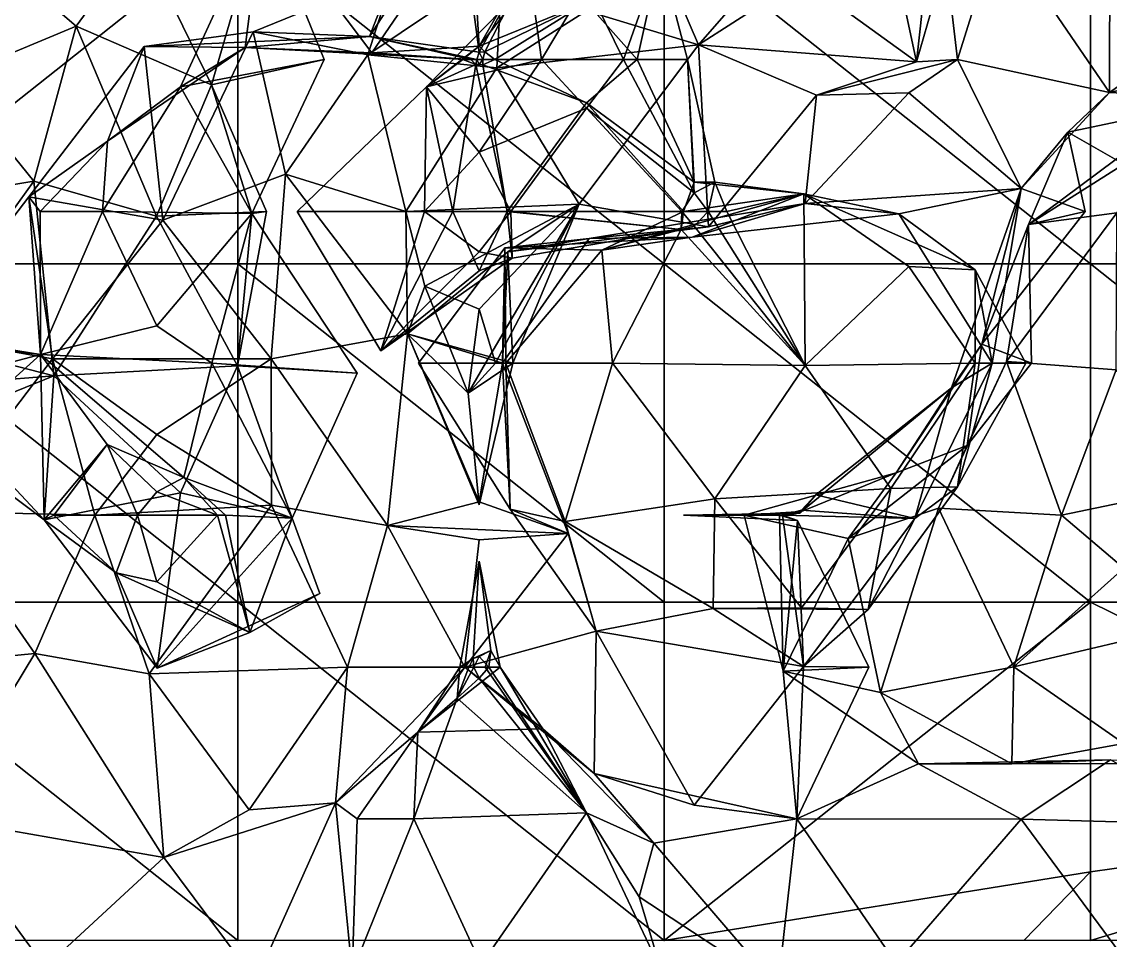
# Model space of a CAD drawing. Extents: x 290034 to 295698, y 4553723 to 4561693.
# Drawn here: x 294994.6 to 295122.3, y 4559587.6 to 4559695.3 of the extents above; entities that cross this region are included whole.
import ezdxf

# ---------------------------------------------------------------- set-up
doc = ezdxf.new("R2010")
doc.units = 0
doc.layers.add('Au_ppm_Pref_-_0_2', color=7, linetype='CONTINUOUS')

msp = doc.modelspace()

# ---------------------------------------------------------------- linework, layer by layer
at = {"layer": 'Au_ppm_Pref_-_0_2'}
for points in [[(295035.42, 4559693.62, 1858.25), (295038.25, 4559700.9, 1863.53), (295045.93, 4559709.8, 1859.3)], [(295048.31, 4559691.79, 1853.36), (295035.42, 4559693.62, 1858.25), (295045.93, 4559709.8, 1859.3)], [(295048.31, 4559691.79, 1853.36), (295045.93, 4559709.8, 1859.3), (295057.56, 4559708.73, 1853.07)], [(294984.61, 4559708.88, 1841.14), (294986.29, 4559688.69, 1837.45), (295001.01, 4559694.83, 1838.43)], [(294984.61, 4559708.88, 1841.14), (295001.01, 4559694.83, 1838.43), (295008.52, 4559705.11, 1842.15)], [(295008.52, 4559705.11, 1842.15), (295016.89, 4559687.95, 1841.86), (295022.94, 4559708.68, 1847.17)], [(295013.28, 4559687.7, 1849.5), (295020.85, 4559692.34, 1853.11), (295022.94, 4559708.68, 1847.17)], [(295022.94, 4559708.68, 1847.17), (295030.12, 4559690.91, 1847.13), (295013.28, 4559687.7, 1849.5)], [(295030.12, 4559690.91, 1847.13), (295022.94, 4559708.68, 1847.17), (295016.89, 4559687.95, 1841.86)], [(295020.85, 4559692.34, 1853.11), (295035.71, 4559691.69, 1847.39), (295022.94, 4559708.68, 1847.17)], [(295047.33, 4559708.73, 1847.59), (295022.94, 4559708.68, 1847.17), (295035.71, 4559691.69, 1847.39)], [(295035.71, 4559691.69, 1847.39), (295048.31, 4559692.49, 1852.54), (295047.33, 4559708.73, 1847.59)], [(295057.56, 4559708.73, 1853.07), (295047.33, 4559708.73, 1847.59), (295048.31, 4559692.49, 1852.54)], [(295048.31, 4559691.79, 1853.36), (295057.56, 4559708.73, 1853.07), (295048.95, 4559691.82, 1853.07)], [(295057.56, 4559708.73, 1853.07), (295048.31, 4559692.49, 1852.54), (295048.95, 4559691.82, 1853.07)], [(295095.75, 4559708.73, 1872.28), (295086.11, 4559700.42, 1874.06), (295099.61, 4559690.65, 1876.82)], [(295101.59, 4559708.73, 1872.25), (295095.75, 4559708.73, 1872.28), (295099.61, 4559690.65, 1876.82)], [(295103.05, 4559702.59, 1870.89), (295101.59, 4559708.73, 1872.25), (295099.61, 4559690.65, 1876.82)], [(295020, 4559706.61, 1878.45), (295020, 4559666.93, 1883.11), (294970, 4559666.93, 1874.71)], [(294971.25, 4559706.61, 1863.97), (295020, 4559706.61, 1878.45), (294970, 4559666.93, 1874.71)], [(295020, 4559706.61, 1878.45), (295070, 4559706.61, 1882.88), (295070, 4559666.93, 1893.68)], [(295070, 4559666.93, 1893.68), (295020, 4559666.93, 1883.11), (295020, 4559706.61, 1878.45)], [(295070, 4559706.61, 1882.88), (295120, 4559706.61, 1879.09), (295120, 4559666.93, 1892.33)], [(295120, 4559666.93, 1892.33), (295070, 4559666.93, 1893.68), (295070, 4559706.61, 1882.88)], [(295120, 4559706.61, 1879.09), (295170, 4559706.61, 1889.32), (295170, 4559666.93, 1887.9)], [(295170, 4559666.93, 1887.9), (295120, 4559666.93, 1892.33), (295120, 4559706.61, 1879.09)], [(295103.05, 4559702.59, 1870.89), (295104.43, 4559690.91, 1869.65), (295109.17, 4559706.17, 1865.1)], [(295122.26, 4559687.06, 1864.45), (295109.17, 4559706.17, 1865.1), (295104.43, 4559690.91, 1869.65)], [(295122.26, 4559687.06, 1864.45), (295122.27, 4559703.7, 1858.1), (295109.17, 4559706.17, 1865.1)], [(295016.89, 4559687.95, 1841.86), (295008.52, 4559705.11, 1842.15), (295001.01, 4559694.83, 1838.43)], [(295069.53, 4559703.1, 1847.13), (295066.83, 4559690.91, 1849.92), (295060.91, 4559697.61, 1849.36)], [(295069.53, 4559703.1, 1847.13), (295060.91, 4559699.8, 1844.17), (295065.23, 4559690.91, 1845.09)], [(295072.76, 4559690.91, 1847.13), (295069.53, 4559703.1, 1847.13), (295065.23, 4559690.91, 1845.09)], [(295069.53, 4559703.1, 1847.13), (295072.76, 4559690.91, 1847.13), (295066.83, 4559690.91, 1849.92)], [(295122.27, 4559703.7, 1858.1), (295122.26, 4559687.06, 1864.45), (295134.94, 4559696.03, 1860)], [(295035.25, 4559691.45, 1871.05), (295050.39, 4559689.93, 1875.72), (295051.02, 4559702.05, 1869.94)], [(295035.25, 4559691.45, 1871.05), (295051.02, 4559702.05, 1869.94), (295038.25, 4559700.9, 1863.53)], [(295060.91, 4559696.64, 1872.8), (295051.02, 4559702.05, 1869.94), (295050.39, 4559689.93, 1875.72)], [(295103.05, 4559702.59, 1870.89), (295099.61, 4559690.65, 1876.82), (295104.43, 4559690.91, 1869.65)], [(295035.25, 4559691.45, 1871.05), (295038.25, 4559700.9, 1863.53), (295021.78, 4559694.18, 1865.21)], [(295021.78, 4559694.18, 1865.21), (295038.25, 4559700.9, 1863.53), (295035.42, 4559693.62, 1858.25)], [(295042.13, 4559687.72, 1847.13), (295054.34, 4559700.21, 1847.13), (295048.31, 4559692.49, 1852.54)], [(295054.34, 4559700.21, 1847.13), (295042.13, 4559687.72, 1847.13), (295055.6, 4559690.91, 1844.63)], [(295060.91, 4559697.61, 1849.36), (295048.31, 4559692.49, 1852.54), (295054.34, 4559700.21, 1847.13)], [(295054.34, 4559700.21, 1847.13), (295055.6, 4559690.91, 1844.63), (295060.91, 4559699.8, 1844.17)], [(295074.02, 4559692.64, 1877.17), (295070.62, 4559700.58, 1869.53), (295060.91, 4559696.64, 1872.8)], [(295074.02, 4559692.64, 1877.17), (295080, 4559699.54, 1870.89), (295070.62, 4559700.58, 1869.53)], [(295074.02, 4559692.64, 1877.17), (295099.61, 4559690.65, 1876.82), (295086.11, 4559700.42, 1874.06)], [(295074.02, 4559692.64, 1877.17), (295086.11, 4559700.42, 1874.06), (295080, 4559699.54, 1870.89)], [(295060.91, 4559699.8, 1844.17), (295055.6, 4559690.91, 1844.63), (295065.23, 4559690.91, 1845.09)], [(295060.91, 4559697.61, 1849.36), (295048.95, 4559691.82, 1853.07), (295048.31, 4559692.49, 1852.54)], [(295060.91, 4559697.61, 1849.36), (295050.15, 4559690.91, 1853.07), (295048.95, 4559691.82, 1853.07)], [(295060.91, 4559697.61, 1849.36), (295066.83, 4559690.91, 1849.92), (295050.15, 4559690.91, 1853.07)], [(295074.02, 4559692.64, 1877.17), (295060.91, 4559696.64, 1872.8), (295050.39, 4559689.93, 1875.72)], [(295122.26, 4559687.06, 1864.45), (295147.64, 4559692.73, 1865.14), (295134.94, 4559696.03, 1860)], [(295001.01, 4559694.83, 1838.43), (294986.29, 4559688.69, 1837.45), (294996.05, 4559676.65, 1837.32)], [(295001.01, 4559694.83, 1838.43), (294996.05, 4559676.65, 1837.32), (295010.45, 4559672.55, 1838.85)], [(295016.89, 4559687.95, 1841.86), (295001.01, 4559694.83, 1838.43), (295010.45, 4559672.55, 1838.85)], [(295011.18, 4559672.05, 1865.11), (295021.78, 4559694.18, 1865.21), (295008.99, 4559692.45, 1859.02)], [(295021.78, 4559694.18, 1865.21), (295035.42, 4559693.62, 1858.25), (295008.99, 4559692.45, 1859.02)], [(295011.18, 4559672.05, 1865.11), (295025.58, 4559677.48, 1868.26), (295021.78, 4559694.18, 1865.21)], [(295035.25, 4559691.45, 1871.05), (295021.78, 4559694.18, 1865.21), (295025.58, 4559677.48, 1868.26)], [(295011.18, 4559672.05, 1865.11), (295008.99, 4559692.45, 1859.02), (294995.49, 4559674.79, 1858.61)], [(295004.69, 4559681.33, 1853.07), (294995.49, 4559674.79, 1858.61), (295008.99, 4559692.45, 1859.02)], [(295004.69, 4559681.33, 1853.07), (295008.99, 4559692.45, 1859.02), (295020.85, 4559692.34, 1853.11)], [(295008.99, 4559692.45, 1859.02), (295035.42, 4559693.62, 1858.25), (295020.85, 4559692.34, 1853.11)], [(295035.42, 4559693.62, 1858.25), (295047.34, 4559690.91, 1853.07), (295020.85, 4559692.34, 1853.11)], [(295048.31, 4559691.79, 1853.36), (295048.02, 4559690.91, 1853.21), (295035.42, 4559693.62, 1858.25)], [(295035.42, 4559693.62, 1858.25), (295048.02, 4559690.91, 1853.21), (295047.34, 4559690.91, 1853.07)], [(295035.71, 4559691.69, 1847.39), (295046.39, 4559690.91, 1852.16), (295048.31, 4559692.49, 1852.54)], [(295042.13, 4559687.72, 1847.13), (295048.31, 4559692.49, 1852.54), (295046.39, 4559690.91, 1852.16)], [(295074.02, 4559692.64, 1877.17), (295050.39, 4559689.93, 1875.72), (295060.04, 4559673.96, 1876.96)], [(295074.02, 4559692.64, 1877.17), (295060.04, 4559673.96, 1876.96), (295075.2, 4559671.27, 1871.06)], [(295074.02, 4559692.64, 1877.17), (295075.2, 4559671.27, 1871.06), (295087.89, 4559686.73, 1871.44)], [(295074.02, 4559692.64, 1877.17), (295087.89, 4559686.73, 1871.44), (295099.61, 4559690.65, 1876.82)], [(295147.64, 4559692.73, 1865.14), (295122.26, 4559687.06, 1864.45), (295136.1, 4559686.34, 1870.54)], [(295004.69, 4559681.33, 1853.07), (295020.85, 4559692.34, 1853.11), (295013.28, 4559687.7, 1849.5)], [(295035.71, 4559691.69, 1847.39), (295020.85, 4559692.34, 1853.11), (295047.34, 4559690.91, 1853.07)], [(295035.25, 4559691.45, 1871.05), (295025.58, 4559677.48, 1868.26), (295039.72, 4559673.09, 1872.22)], [(295035.25, 4559691.45, 1871.05), (295039.72, 4559673.09, 1872.22), (295050.39, 4559689.93, 1875.72)], [(295035.71, 4559691.69, 1847.39), (295047.34, 4559690.91, 1853.07), (295046.39, 4559690.91, 1852.16)], [(295048.31, 4559691.79, 1853.36), (295048.75, 4559690.91, 1853.28), (295048.02, 4559690.91, 1853.21)], [(295048.31, 4559691.79, 1853.36), (295048.95, 4559691.82, 1853.07), (295048.75, 4559690.91, 1853.28)], [(295048.95, 4559691.82, 1853.07), (295050.15, 4559690.91, 1853.07), (295048.75, 4559690.91, 1853.28)], [(295030.12, 4559690.91, 1847.13), (295021.62, 4559672.86, 1846.9), (295013.28, 4559687.7, 1849.5)], [(295021.62, 4559672.86, 1846.9), (295030.12, 4559690.91, 1847.13), (295016.89, 4559687.95, 1841.86)], [(295060.04, 4559673.96, 1876.96), (295050.39, 4559689.93, 1875.72), (295039.72, 4559673.09, 1872.22)], [(295048.31, 4559680.06, 1844.81), (295055.6, 4559690.91, 1844.63), (295042.13, 4559687.72, 1847.13)], [(295047.91, 4559690.35, 1853.07), (295042.13, 4559687.72, 1847.13), (295046.39, 4559690.91, 1852.16)], [(295047.91, 4559690.35, 1853.07), (295045.22, 4559673.09, 1848.59), (295042.13, 4559687.72, 1847.13)], [(295047.91, 4559690.35, 1853.07), (295051.59, 4559673.09, 1848.67), (295045.22, 4559673.09, 1848.59)], [(295047.34, 4559690.91, 1853.07), (295047.91, 4559690.35, 1853.07), (295046.39, 4559690.91, 1852.16)], [(295048.02, 4559690.91, 1853.21), (295047.91, 4559690.35, 1853.07), (295047.34, 4559690.91, 1853.07)], [(295048.02, 4559690.91, 1853.21), (295048.31, 4559690.34, 1853.26), (295047.91, 4559690.35, 1853.07)], [(295048.74, 4559690.3, 1853.07), (295047.91, 4559690.35, 1853.07), (295048.31, 4559690.34, 1853.26)], [(295047.91, 4559690.35, 1853.07), (295048.74, 4559690.3, 1853.07), (295051.59, 4559673.09, 1848.67)], [(295048.02, 4559690.91, 1853.21), (295048.75, 4559690.91, 1853.28), (295048.31, 4559690.34, 1853.26)], [(295060.91, 4559685.19, 1845.22), (295055.6, 4559690.91, 1844.63), (295048.31, 4559680.06, 1844.81)], [(295048.74, 4559690.3, 1853.07), (295048.31, 4559690.34, 1853.26), (295048.75, 4559690.91, 1853.28)], [(295060.91, 4559685.84, 1848.82), (295048.74, 4559690.3, 1853.07), (295050.15, 4559690.91, 1853.07)], [(295050.15, 4559690.91, 1853.07), (295048.74, 4559690.3, 1853.07), (295048.75, 4559690.91, 1853.28)], [(295060.91, 4559685.84, 1848.82), (295051.59, 4559673.09, 1848.67), (295048.74, 4559690.3, 1853.07)], [(295060.91, 4559685.84, 1848.82), (295050.15, 4559690.91, 1853.07), (295066.83, 4559690.91, 1849.92)], [(295065.23, 4559690.91, 1845.09), (295055.6, 4559690.91, 1844.63), (295060.91, 4559685.19, 1845.22)], [(295060.91, 4559685.84, 1848.82), (295066.83, 4559690.91, 1849.92), (295073.51, 4559676.52, 1848.27)], [(295060.91, 4559685.19, 1845.22), (295073.51, 4559675.29, 1846.4), (295065.23, 4559690.91, 1845.09)], [(295072.76, 4559690.91, 1847.13), (295065.23, 4559690.91, 1845.09), (295073.51, 4559675.29, 1846.4)], [(295072.76, 4559690.91, 1847.13), (295073.51, 4559676.52, 1848.27), (295066.83, 4559690.91, 1849.92)], [(295072.76, 4559690.91, 1847.13), (295075.94, 4559676.53, 1847.13), (295073.51, 4559676.52, 1848.27)], [(295072.76, 4559690.91, 1847.13), (295073.51, 4559675.29, 1846.4), (295075.94, 4559676.53, 1847.13)], [(295087.89, 4559686.73, 1871.44), (295104.43, 4559690.91, 1869.65), (295099.61, 4559690.65, 1876.82)], [(295098.71, 4559686.99, 1866.26), (295104.43, 4559690.91, 1869.65), (295087.89, 4559686.73, 1871.44)], [(295111.88, 4559675.8, 1865.58), (295104.43, 4559690.91, 1869.65), (295098.71, 4559686.99, 1866.26)], [(295111.88, 4559675.8, 1865.58), (295122.26, 4559687.06, 1864.45), (295104.43, 4559690.91, 1869.65)], [(294986.29, 4559688.69, 1837.45), (294972.43, 4559672.74, 1835.33), (294996.05, 4559676.65, 1837.32)], [(295004.69, 4559681.33, 1853.07), (295013.28, 4559687.7, 1849.5), (295004.13, 4559673.09, 1850.06)], [(295004.13, 4559673.09, 1850.06), (295013.28, 4559687.7, 1849.5), (295021.62, 4559672.86, 1846.9)], [(295023.34, 4559673.09, 1841.19), (295016.89, 4559687.95, 1841.86), (295010.45, 4559672.55, 1838.85)], [(295023.34, 4559673.09, 1841.19), (295021.62, 4559672.86, 1846.9), (295016.89, 4559687.95, 1841.86)], [(295041.88, 4559673.09, 1844.1), (295042.13, 4559687.72, 1847.13), (295026.95, 4559673.09, 1847.13)], [(295045.22, 4559673.09, 1848.59), (295026.95, 4559673.09, 1847.13), (295042.13, 4559687.72, 1847.13)], [(295041.88, 4559673.09, 1844.1), (295048.31, 4559680.06, 1844.81), (295042.13, 4559687.72, 1847.13)], [(295087.89, 4559686.73, 1871.44), (295075.2, 4559671.27, 1871.06), (295086.54, 4559674.02, 1864.93)], [(295098.71, 4559686.99, 1866.26), (295087.89, 4559686.73, 1871.44), (295086.54, 4559674.02, 1864.93)], [(295111.88, 4559675.8, 1865.58), (295098.71, 4559686.99, 1866.26), (295086.54, 4559674.02, 1864.93)], [(295117.34, 4559682.38, 1870.89), (295122.26, 4559687.06, 1864.45), (295111.88, 4559675.8, 1865.58)], [(295122.26, 4559687.06, 1864.45), (295117.34, 4559682.38, 1870.89), (295136.1, 4559686.34, 1870.54)], [(295136.1, 4559686.34, 1870.54), (295117.34, 4559682.38, 1870.89), (295123.91, 4559678.62, 1872.73)], [(295060.91, 4559685.19, 1845.22), (295048.31, 4559680.06, 1844.81), (295052.02, 4559673.09, 1845.38)], [(295060.91, 4559685.84, 1848.82), (295072.29, 4559673.09, 1847.7), (295051.59, 4559673.09, 1848.67)], [(295060.91, 4559685.19, 1845.22), (295052.02, 4559673.09, 1845.38), (295072.09, 4559673.09, 1846.46)], [(295060.91, 4559685.84, 1848.82), (295073.51, 4559676.52, 1848.27), (295072.29, 4559673.09, 1847.7)], [(295060.91, 4559685.19, 1845.22), (295072.09, 4559673.09, 1846.46), (295073.51, 4559675.29, 1846.4)], [(295129.02, 4559683.67, 1876.83), (295112.75, 4559671.56, 1876.62), (295123.11, 4559672.92, 1882.74)], [(295129.02, 4559683.67, 1876.83), (295123.91, 4559678.62, 1872.73), (295112.75, 4559671.56, 1876.62)], [(295119.38, 4559673.09, 1870.89), (295117.34, 4559682.38, 1870.89), (295111.88, 4559675.8, 1865.58)], [(295117.34, 4559682.38, 1870.89), (295112.75, 4559671.56, 1876.62), (295123.91, 4559678.62, 1872.73)], [(295119.38, 4559673.09, 1870.89), (295112.75, 4559671.56, 1876.62), (295117.34, 4559682.38, 1870.89)], [(295004.69, 4559681.33, 1853.07), (294996.82, 4559673.09, 1853.07), (294995.49, 4559674.79, 1858.61)], [(295004.69, 4559681.33, 1853.07), (295004.13, 4559673.09, 1850.06), (294996.82, 4559673.09, 1853.07)], [(295041.88, 4559673.09, 1844.1), (295052.02, 4559673.09, 1845.38), (295048.31, 4559680.06, 1844.81)], [(295011.18, 4559672.05, 1865.11), (295023.92, 4559655.8, 1864.45), (295025.58, 4559677.48, 1868.26)], [(295025.58, 4559677.48, 1868.26), (295023.92, 4559655.8, 1864.45), (295039.88, 4559658.72, 1870.32)], [(295039.72, 4559673.09, 1872.22), (295025.58, 4559677.48, 1868.26), (295039.88, 4559658.72, 1870.32)], [(294982.54, 4559657.89, 1837.43), (294996.05, 4559676.65, 1837.32), (294972.43, 4559672.74, 1835.33)], [(294982.54, 4559657.89, 1837.43), (294998.41, 4559653.8, 1840.52), (294996.05, 4559676.65, 1837.32)], [(294996.05, 4559676.65, 1837.32), (294998.41, 4559653.8, 1840.52), (295010.45, 4559672.55, 1838.85)], [(295072.29, 4559673.09, 1847.7), (295073.51, 4559676.52, 1848.27), (295086.4, 4559675.17, 1852.91)], [(295075.94, 4559676.53, 1847.13), (295086.4, 4559675.17, 1852.91), (295073.51, 4559676.52, 1848.27)], [(295075.94, 4559676.53, 1847.13), (295073.51, 4559675.29, 1846.4), (295075.16, 4559673.09, 1846.35)], [(295077.36, 4559673.09, 1847.13), (295075.94, 4559676.53, 1847.13), (295075.16, 4559673.09, 1846.35)], [(295077.36, 4559673.09, 1847.13), (295086.4, 4559675.17, 1852.91), (295075.94, 4559676.53, 1847.13)], [(295111.88, 4559675.8, 1865.58), (295086.54, 4559674.02, 1864.93), (295097.54, 4559672.81, 1859.08)], [(295111.88, 4559675.8, 1865.58), (295097.54, 4559672.81, 1859.08), (295108.49, 4559655.28, 1858.96)], [(295103.71, 4559652.4, 1866.08), (295107.25, 4559657.53, 1871.36), (295111.88, 4559675.8, 1865.58)], [(295111.88, 4559675.8, 1865.58), (295108.49, 4559655.28, 1858.96), (295103.71, 4559652.4, 1866.08)], [(295119.38, 4559673.09, 1870.89), (295111.88, 4559675.8, 1865.58), (295107.25, 4559657.53, 1871.36)], [(294983.05, 4559658.53, 1859.44), (294998.27, 4559655.8, 1864.67), (294995.49, 4559674.79, 1858.61)], [(294983.05, 4559658.53, 1859.44), (294995.49, 4559674.79, 1858.61), (294996.83, 4559656.32, 1851.78)], [(295011.18, 4559672.05, 1865.11), (294995.49, 4559674.79, 1858.61), (294998.27, 4559655.8, 1864.67)], [(294996.82, 4559673.09, 1853.07), (294996.83, 4559656.32, 1851.78), (294995.49, 4559674.79, 1858.61)], [(295073.3, 4559670.08, 1858.72), (295062.7, 4559668.54, 1853.74), (295086.4, 4559675.17, 1852.91)], [(295062.7, 4559668.54, 1853.74), (295072.29, 4559673.09, 1847.7), (295086.4, 4559675.17, 1852.91)], [(295073.51, 4559675.29, 1846.4), (295072.09, 4559673.09, 1846.46), (295075.16, 4559673.09, 1846.35)], [(295073.3, 4559670.08, 1858.72), (295086.4, 4559675.17, 1852.91), (295097.54, 4559672.81, 1859.08)], [(295086.56, 4559655.02, 1846.77), (295086.4, 4559675.17, 1852.91), (295077.36, 4559673.09, 1847.13)], [(295086.56, 4559655.02, 1846.77), (295098.71, 4559666.63, 1849.29), (295086.4, 4559675.17, 1852.91)], [(295098.71, 4559666.63, 1849.29), (295106.47, 4559666.25, 1853.07), (295086.4, 4559675.17, 1852.91)], [(295097.54, 4559672.81, 1859.08), (295086.4, 4559675.17, 1852.91), (295106.47, 4559666.25, 1853.07)], [(295060.04, 4559673.96, 1876.96), (295039.72, 4559673.09, 1872.22), (295041.92, 4559664.32, 1876.83)], [(295060.04, 4559673.96, 1876.96), (295041.92, 4559664.32, 1876.83), (295048.31, 4559661.61, 1878.94)], [(295060.04, 4559673.96, 1876.96), (295048.31, 4559661.61, 1878.94), (295050.2, 4559655.28, 1877.72)], [(295060.04, 4559673.96, 1876.96), (295050.2, 4559655.28, 1877.72), (295049.03, 4559655.28, 1876.83)], [(295060.04, 4559673.96, 1876.96), (295049.03, 4559655.28, 1876.83), (295052.27, 4559655.28, 1874.96)], [(295060.04, 4559673.96, 1876.96), (295052.27, 4559655.28, 1874.96), (295051.65, 4559668.37, 1870.89)], [(295060.04, 4559673.96, 1876.96), (295051.65, 4559668.37, 1870.89), (295075.2, 4559671.27, 1871.06)], [(295073.3, 4559670.08, 1858.72), (295086.54, 4559674.02, 1864.93), (295061.21, 4559669.9, 1864.99)], [(295075.2, 4559671.27, 1871.06), (295061.21, 4559669.9, 1864.99), (295086.54, 4559674.02, 1864.93)], [(295086.54, 4559674.02, 1864.93), (295073.3, 4559670.08, 1858.72), (295097.54, 4559672.81, 1859.08)], [(294996.82, 4559673.09, 1853.07), (295004.13, 4559673.09, 1850.06), (294996.83, 4559656.32, 1851.78)], [(295004.13, 4559673.09, 1850.06), (295010.51, 4559659.66, 1848.59), (294996.83, 4559656.32, 1851.78)], [(295011.18, 4559672.05, 1865.11), (294998.27, 4559655.8, 1864.67), (295023.92, 4559655.8, 1864.45)], [(295019.97, 4559654.96, 1841.7), (295010.45, 4559672.55, 1838.85), (294998.41, 4559653.8, 1840.52)], [(295010.51, 4559659.66, 1848.59), (295004.13, 4559673.09, 1850.06), (295021.62, 4559672.86, 1846.9)], [(295023.34, 4559673.09, 1841.19), (295010.45, 4559672.55, 1838.85), (295019.97, 4559654.96, 1841.7)], [(295010.51, 4559659.66, 1848.59), (295021.62, 4559672.86, 1846.9), (295016.94, 4559655.28, 1850.16)], [(295021.62, 4559672.86, 1846.9), (295033.98, 4559654.13, 1847.13), (295016.94, 4559655.28, 1850.16)], [(295023.34, 4559673.09, 1841.19), (295019.97, 4559654.96, 1841.7), (295021.62, 4559672.86, 1846.9)], [(295033.98, 4559654.13, 1847.13), (295021.62, 4559672.86, 1846.9), (295019.97, 4559654.96, 1841.7)], [(295041.88, 4559673.09, 1844.1), (295026.95, 4559673.09, 1847.13), (295036.75, 4559656.74, 1847.13)], [(295045.22, 4559673.09, 1848.59), (295036.75, 4559656.74, 1847.13), (295026.95, 4559673.09, 1847.13)], [(295041.88, 4559673.09, 1844.1), (295036.75, 4559656.74, 1847.13), (295048.31, 4559668.34, 1845.55)], [(295048.31, 4559666.13, 1849.45), (295036.75, 4559656.74, 1847.13), (295045.22, 4559673.09, 1848.59)], [(295041.92, 4559664.32, 1876.83), (295039.72, 4559673.09, 1872.22), (295039.88, 4559658.72, 1870.32)], [(295041.88, 4559673.09, 1844.1), (295048.31, 4559668.34, 1845.55), (295052.02, 4559673.09, 1845.38)], [(295051.59, 4559673.09, 1848.67), (295048.31, 4559666.13, 1849.45), (295045.22, 4559673.09, 1848.59)], [(295052.17, 4559667.63, 1847.13), (295048.31, 4559666.13, 1849.45), (295051.59, 4559673.09, 1848.67)], [(295052.17, 4559667.63, 1847.13), (295052.02, 4559673.09, 1845.38), (295048.31, 4559668.34, 1845.55)], [(295072.01, 4559670.98, 1847.13), (295052.17, 4559667.63, 1847.13), (295051.59, 4559673.09, 1848.67)], [(295072.01, 4559670.98, 1847.13), (295051.59, 4559673.09, 1848.67), (295072.29, 4559673.09, 1847.7)], [(295072.01, 4559670.98, 1847.13), (295072.09, 4559673.09, 1846.46), (295052.02, 4559673.09, 1845.38)], [(295072.01, 4559670.98, 1847.13), (295052.02, 4559673.09, 1845.38), (295052.17, 4559667.63, 1847.13)], [(295072.01, 4559670.98, 1847.13), (295072.29, 4559673.09, 1847.7), (295062.7, 4559668.54, 1853.74)], [(295072.01, 4559670.98, 1847.13), (295073.51, 4559671.37, 1846.55), (295072.09, 4559673.09, 1846.46)], [(295075.16, 4559673.09, 1846.35), (295072.09, 4559673.09, 1846.46), (295073.51, 4559671.37, 1846.55)], [(295075.16, 4559673.09, 1846.35), (295073.51, 4559671.37, 1846.55), (295086.56, 4559655.02, 1846.77)], [(295077.36, 4559673.09, 1847.13), (295075.16, 4559673.09, 1846.35), (295086.56, 4559655.02, 1846.77)], [(295097.54, 4559672.81, 1859.08), (295106.47, 4559666.25, 1853.07), (295108.49, 4559655.28, 1858.96)], [(295119.38, 4559673.09, 1870.89), (295107.25, 4559657.53, 1871.36), (295112.75, 4559671.56, 1876.62)], [(295110.17, 4559655.5, 1883.36), (295123.04, 4559654.5, 1887.59), (295123.11, 4559672.92, 1882.74)], [(295112.75, 4559671.56, 1876.62), (295110.17, 4559655.5, 1883.36), (295123.11, 4559672.92, 1882.74)], [(295051.65, 4559668.37, 1870.89), (295061.21, 4559669.9, 1864.99), (295075.2, 4559671.27, 1871.06)], [(295072.01, 4559670.98, 1847.13), (295062.7, 4559668.54, 1853.74), (295063.93, 4559655.28, 1848.55)], [(295072.01, 4559670.98, 1847.13), (295063.93, 4559655.28, 1848.55), (295086.56, 4559655.02, 1846.77)], [(295072.01, 4559670.98, 1847.13), (295086.56, 4559655.02, 1846.77), (295073.51, 4559671.37, 1846.55)], [(295107.25, 4559657.53, 1871.36), (295113.11, 4559655.28, 1876.83), (295112.75, 4559671.56, 1876.62)], [(295110.17, 4559655.5, 1883.36), (295112.75, 4559671.56, 1876.62), (295113.11, 4559655.28, 1876.83)], [(295051.65, 4559668.37, 1870.89), (295051.04, 4559655.28, 1864.99), (295061.21, 4559669.9, 1864.99)], [(295061.21, 4559669.9, 1864.99), (295051.04, 4559655.28, 1864.99), (295051.33, 4559668.82, 1859.01)], [(295073.3, 4559670.08, 1858.72), (295061.21, 4559669.9, 1864.99), (295051.33, 4559668.82, 1859.01)], [(295073.3, 4559670.08, 1858.72), (295051.33, 4559668.82, 1859.01), (295062.7, 4559668.54, 1853.74)], [(295052.17, 4559667.63, 1847.13), (295048.31, 4559668.34, 1845.55), (295036.75, 4559656.74, 1847.13)], [(295051.65, 4559668.37, 1870.89), (295052.27, 4559655.28, 1874.96), (295039.88, 4559658.72, 1870.32)], [(295051.65, 4559668.37, 1870.89), (295039.88, 4559658.72, 1870.32), (295051.04, 4559655.28, 1864.99)], [(295041.17, 4559655.28, 1859.01), (295051.33, 4559668.82, 1859.01), (295051.04, 4559655.28, 1864.99)], [(295041.17, 4559655.28, 1859.01), (295051.43, 4559655.28, 1853.48), (295051.33, 4559668.82, 1859.01)], [(295051.33, 4559668.82, 1859.01), (295051.43, 4559655.28, 1853.48), (295062.7, 4559668.54, 1853.74)], [(295063.93, 4559655.28, 1848.55), (295062.7, 4559668.54, 1853.74), (295051.43, 4559655.28, 1853.48)], [(294970, 4559666.93, 1874.71), (295020, 4559666.93, 1883.11), (295020, 4559627.24, 1884.66)], [(295020, 4559627.24, 1884.66), (294970, 4559627.24, 1877.68), (294970, 4559666.93, 1874.71)], [(295020, 4559666.93, 1883.11), (295070, 4559666.93, 1893.68), (295070, 4559627.24, 1888.21)], [(295070, 4559627.24, 1888.21), (295020, 4559627.24, 1884.66), (295020, 4559666.93, 1883.11)], [(295052.17, 4559667.63, 1847.13), (295036.75, 4559656.74, 1847.13), (295048.31, 4559666.13, 1849.45)], [(295070, 4559666.93, 1893.68), (295120, 4559666.93, 1892.33), (295120, 4559627.24, 1892)], [(295120, 4559627.24, 1892), (295070, 4559627.24, 1888.21), (295070, 4559666.93, 1893.68)], [(295120, 4559666.93, 1892.33), (295170, 4559666.93, 1887.9), (295170, 4559627.24, 1893.94)], [(295170, 4559627.24, 1893.94), (295120, 4559627.24, 1892), (295120, 4559666.93, 1892.33)], [(295098.71, 4559666.63, 1849.29), (295086.56, 4559655.02, 1846.77), (295106.47, 4559655.28, 1849.41)], [(295098.71, 4559666.63, 1849.29), (295106.47, 4559655.28, 1849.41), (295106.47, 4559666.25, 1853.07)], [(295108.49, 4559655.28, 1858.96), (295106.47, 4559666.25, 1853.07), (295112.43, 4559655.28, 1853.07)], [(295112.43, 4559655.28, 1853.07), (295106.47, 4559666.25, 1853.07), (295106.47, 4559655.28, 1849.41)], [(295041.92, 4559664.32, 1876.83), (295039.88, 4559658.72, 1870.32), (295047.01, 4559651.78, 1877.44)], [(295041.92, 4559664.32, 1876.83), (295047.01, 4559651.78, 1877.44), (295048.31, 4559661.61, 1878.94)], [(295048.31, 4559661.61, 1878.94), (295047.01, 4559651.78, 1877.44), (295050.2, 4559655.28, 1877.72)], [(295010.51, 4559659.66, 1848.59), (295016.94, 4559655.28, 1850.16), (294996.83, 4559656.32, 1851.78)], [(294983.05, 4559658.53, 1859.44), (294996.83, 4559656.32, 1851.78), (294975.1, 4559658.64, 1853.07)], [(294982.65, 4559652.55, 1847.48), (294975.1, 4559658.64, 1853.07), (294996.83, 4559656.32, 1851.78)], [(294983.05, 4559658.53, 1859.44), (294984.6, 4559637.9, 1865.5), (294998.27, 4559655.8, 1864.67)], [(295023.92, 4559655.8, 1864.45), (295037.56, 4559636.26, 1863.89), (295039.88, 4559658.72, 1870.32)], [(295039.88, 4559658.72, 1870.32), (295037.56, 4559636.26, 1863.89), (295048.31, 4559639.03, 1870.36)], [(295047.01, 4559651.78, 1877.44), (295039.88, 4559658.72, 1870.32), (295048.31, 4559638.69, 1871.3)], [(295052.27, 4559655.28, 1874.96), (295048.31, 4559638.69, 1871.3), (295039.88, 4559658.72, 1870.32)], [(295051.04, 4559655.28, 1864.99), (295039.88, 4559658.72, 1870.32), (295048.31, 4559639.03, 1870.36)], [(294982.54, 4559657.89, 1837.43), (294979.25, 4559646.03, 1841.19), (294998.41, 4559653.8, 1840.52)], [(295097.2, 4559642.44, 1871.84), (295105.53, 4559645.63, 1876.83), (295107.25, 4559657.53, 1871.36)], [(295097.2, 4559642.44, 1871.84), (295107.25, 4559657.53, 1871.36), (295103.71, 4559652.4, 1866.08)], [(295107.25, 4559657.53, 1871.36), (295105.53, 4559645.63, 1876.83), (295113.11, 4559655.28, 1876.83)], [(294996.83, 4559656.32, 1851.78), (294985.32, 4559645.89, 1850.26), (294982.65, 4559652.55, 1847.48)], [(295003.21, 4559637.46, 1861.51), (294998.27, 4559655.8, 1864.67), (294984.6, 4559637.9, 1865.5)], [(294996.83, 4559656.32, 1851.78), (294997.28, 4559636.91, 1847.27), (294985.32, 4559645.89, 1850.26)], [(294997.28, 4559636.91, 1847.27), (294996.83, 4559656.32, 1851.78), (295004.66, 4559645.74, 1853.07)], [(294996.83, 4559656.32, 1851.78), (295016.94, 4559655.28, 1850.16), (295013.65, 4559641.89, 1853.07)], [(294996.83, 4559656.32, 1851.78), (295013.65, 4559641.89, 1853.07), (295004.66, 4559645.74, 1853.07)], [(295023.92, 4559655.8, 1864.45), (294998.27, 4559655.8, 1864.67), (295010.51, 4559646.94, 1861.79)], [(295010.51, 4559646.94, 1861.79), (294998.27, 4559655.8, 1864.67), (295003.21, 4559637.46, 1861.51)], [(295023.95, 4559638.62, 1860.41), (295023.92, 4559655.8, 1864.45), (295010.51, 4559646.94, 1861.79)], [(295037.56, 4559636.26, 1863.89), (295023.92, 4559655.8, 1864.45), (295023.95, 4559638.62, 1860.41)], [(295110.17, 4559655.5, 1883.36), (295102.18, 4559638.29, 1882.11), (295116.63, 4559637.46, 1886.2)], [(295110.17, 4559655.5, 1883.36), (295105.53, 4559645.63, 1876.83), (295102.18, 4559638.29, 1882.11)], [(295110.17, 4559655.5, 1883.36), (295113.11, 4559655.28, 1876.83), (295105.53, 4559645.63, 1876.83)], [(295110.17, 4559655.5, 1883.36), (295116.63, 4559637.46, 1886.2), (295123.04, 4559654.5, 1887.59)], [(294998.41, 4559653.8, 1840.52), (295013.28, 4559640.08, 1843.37), (295019.97, 4559654.96, 1841.7)], [(295019.97, 4559654.96, 1841.7), (295013.28, 4559640.08, 1843.37), (295026.38, 4559637.1, 1847.14)], [(295016.94, 4559655.28, 1850.16), (295026.38, 4559637.1, 1847.14), (295013.65, 4559641.89, 1853.07)], [(295026.38, 4559637.1, 1847.14), (295016.94, 4559655.28, 1850.16), (295033.98, 4559654.13, 1847.13)], [(295033.98, 4559654.13, 1847.13), (295019.97, 4559654.96, 1841.7), (295026.38, 4559637.1, 1847.14)], [(295051.94, 4559638.15, 1859.01), (295041.17, 4559655.28, 1859.01), (295051.04, 4559655.28, 1864.99)], [(295051.94, 4559638.15, 1859.01), (295051.43, 4559655.28, 1853.48), (295041.17, 4559655.28, 1859.01)], [(295049.03, 4559655.28, 1876.83), (295050.2, 4559655.28, 1877.72), (295047.01, 4559651.78, 1877.44)], [(295047.01, 4559651.78, 1877.44), (295048.31, 4559638.69, 1871.3), (295052.27, 4559655.28, 1874.96)], [(295047.01, 4559651.78, 1877.44), (295052.27, 4559655.28, 1874.96), (295049.03, 4559655.28, 1876.83)], [(295058.73, 4559635.31, 1863.86), (295051.04, 4559655.28, 1864.99), (295048.31, 4559639.03, 1870.36)], [(295051.94, 4559638.15, 1859.01), (295051.04, 4559655.28, 1864.99), (295058.73, 4559635.31, 1863.86)], [(295051.94, 4559638.15, 1859.01), (295058.4, 4559636.72, 1852.65), (295051.43, 4559655.28, 1853.48)], [(295063.93, 4559655.28, 1848.55), (295051.43, 4559655.28, 1853.48), (295058.4, 4559636.72, 1852.65)], [(295063.93, 4559655.28, 1848.55), (295058.4, 4559636.72, 1852.65), (295075.93, 4559639.38, 1848.91)], [(295063.93, 4559655.28, 1848.55), (295075.93, 4559639.38, 1848.91), (295086.56, 4559655.02, 1846.77)], [(295075.93, 4559639.38, 1848.91), (295096.59, 4559640.58, 1849.17), (295086.56, 4559655.02, 1846.77)], [(295106.47, 4559655.28, 1849.41), (295086.56, 4559655.02, 1846.77), (295096.59, 4559640.58, 1849.17)], [(295104.41, 4559640.8, 1853.07), (295106.47, 4559655.28, 1849.41), (295096.59, 4559640.58, 1849.17)], [(295103.71, 4559652.4, 1866.08), (295108.49, 4559655.28, 1858.96), (295099.41, 4559637.07, 1859.2)], [(295104.41, 4559640.8, 1853.07), (295099.41, 4559637.07, 1859.2), (295108.49, 4559655.28, 1858.96)], [(295108.49, 4559655.28, 1858.96), (295112.43, 4559655.28, 1853.07), (295104.41, 4559640.8, 1853.07)], [(295104.41, 4559640.8, 1853.07), (295112.43, 4559655.28, 1853.07), (295106.47, 4559655.28, 1849.41)], [(295133.74, 4559641.03, 1886.21), (295123.04, 4559654.5, 1887.59), (295116.63, 4559637.46, 1886.2)], [(294982.65, 4559652.55, 1847.48), (294998.41, 4559653.8, 1840.52), (294979.25, 4559646.03, 1841.19)], [(294997.28, 4559636.91, 1847.27), (294998.41, 4559653.8, 1840.52), (294982.65, 4559652.55, 1847.48)], [(294997.28, 4559636.91, 1847.27), (295013.28, 4559640.08, 1843.37), (294998.41, 4559653.8, 1840.52)], [(294985.32, 4559645.89, 1850.26), (294997.28, 4559636.91, 1847.27), (294982.65, 4559652.55, 1847.48)], [(295103.71, 4559652.4, 1866.08), (295087.81, 4559639.86, 1864.95), (295086.11, 4559637.89, 1865.09)], [(295103.71, 4559652.4, 1866.08), (295086.11, 4559637.89, 1865.09), (295097.2, 4559642.44, 1871.84)], [(295087.81, 4559639.86, 1864.95), (295103.71, 4559652.4, 1866.08), (295099.41, 4559637.07, 1859.2)], [(295010.51, 4559646.94, 1861.79), (295003.21, 4559637.46, 1861.51), (295023.95, 4559638.62, 1860.41)], [(294998.41, 4559637.46, 1853.07), (294997.28, 4559636.91, 1847.27), (295004.66, 4559645.74, 1853.07)], [(295008.24, 4559637.46, 1854.14), (294998.41, 4559637.46, 1853.07), (295004.66, 4559645.74, 1853.07)], [(295010.51, 4559640.2, 1853.98), (295008.24, 4559637.46, 1854.14), (295004.66, 4559645.74, 1853.07)], [(295010.51, 4559640.2, 1853.98), (295004.66, 4559645.74, 1853.07), (295013.65, 4559641.89, 1853.07)], [(295097.2, 4559642.44, 1871.84), (295091.6, 4559634.72, 1876.11), (295105.53, 4559645.63, 1876.83)], [(295102.18, 4559638.29, 1882.11), (295105.53, 4559645.63, 1876.83), (295091.6, 4559634.72, 1876.11)], [(295010.51, 4559640.2, 1853.98), (295013.65, 4559641.89, 1853.07), (295017.61, 4559637.46, 1856.42)], [(295017.61, 4559637.46, 1856.42), (295013.65, 4559641.89, 1853.07), (295018.54, 4559637.46, 1853.07)], [(295018.54, 4559637.46, 1853.07), (295013.65, 4559641.89, 1853.07), (295026.38, 4559637.1, 1847.14)], [(295079.37, 4559637.46, 1870.89), (295091.6, 4559634.72, 1876.11), (295097.2, 4559642.44, 1871.84)], [(295079.37, 4559637.46, 1870.89), (295097.2, 4559642.44, 1871.84), (295086.11, 4559637.89, 1865.09)], [(294997.28, 4559636.91, 1847.27), (295010.55, 4559619.52, 1847.2), (295013.28, 4559640.08, 1843.37)], [(295010.51, 4559640.2, 1853.98), (295017.61, 4559637.46, 1856.42), (295008.24, 4559637.46, 1854.14)], [(295026.38, 4559637.1, 1847.14), (295013.28, 4559640.08, 1843.37), (295010.55, 4559619.52, 1847.2)], [(295075.93, 4559639.38, 1848.91), (295086.11, 4559626.57, 1849.44), (295096.59, 4559640.58, 1849.17)], [(295093.92, 4559626.41, 1853.07), (295096.59, 4559640.58, 1849.17), (295086.11, 4559626.57, 1849.44)], [(295093.92, 4559626.41, 1853.07), (295099.41, 4559637.07, 1859.2), (295104.41, 4559640.8, 1853.07)], [(295093.92, 4559626.41, 1853.07), (295104.41, 4559640.8, 1853.07), (295096.59, 4559640.58, 1849.17)], [(295123.91, 4559631.26, 1884.83), (295133.74, 4559641.03, 1886.21), (295116.63, 4559637.46, 1886.2)], [(295058.73, 4559635.31, 1863.86), (295048.31, 4559639.03, 1870.36), (295037.56, 4559636.26, 1863.89)], [(295075.93, 4559639.38, 1848.91), (295058.4, 4559636.72, 1852.65), (295075.75, 4559626.5, 1854.3)], [(295075.93, 4559639.38, 1848.91), (295075.75, 4559626.5, 1854.3), (295086.11, 4559626.57, 1849.44)], [(295086.11, 4559637.89, 1865.09), (295087.81, 4559639.86, 1864.95), (295085.93, 4559637.71, 1864.95)], [(295087.81, 4559639.86, 1864.95), (295086.11, 4559638.04, 1864.75), (295085.93, 4559637.71, 1864.95)], [(295087.81, 4559639.86, 1864.95), (295099.41, 4559637.07, 1859.2), (295086.11, 4559638.04, 1864.75)], [(294984.6, 4559637.9, 1865.5), (294979.74, 4559619.64, 1860.06), (294996.2, 4559621.23, 1863.89)], [(294984.6, 4559637.9, 1865.5), (294996.2, 4559621.23, 1863.89), (295003.21, 4559637.46, 1861.51)], [(295003.21, 4559637.46, 1861.51), (295009.61, 4559618.84, 1860.66), (295023.95, 4559638.62, 1860.41)], [(295023.95, 4559638.62, 1860.41), (295009.61, 4559618.84, 1860.66), (295032.84, 4559619.64, 1860.36)], [(295023.95, 4559638.62, 1860.41), (295032.84, 4559619.64, 1860.36), (295037.56, 4559636.26, 1863.89)], [(295051.94, 4559638.15, 1859.01), (295058.73, 4559635.31, 1863.86), (295062.02, 4559623.87, 1858.12)], [(295058.4, 4559636.72, 1852.65), (295051.94, 4559638.15, 1859.01), (295062.02, 4559623.87, 1858.12)], [(295083.52, 4559637.46, 1866.17), (295085.93, 4559637.71, 1864.95), (295072.29, 4559637.46, 1864.95)], [(295085.93, 4559637.71, 1864.95), (295083.9, 4559637.46, 1863.91), (295072.29, 4559637.46, 1864.95)], [(295079.37, 4559637.46, 1870.89), (295086.11, 4559637.89, 1865.09), (295083.52, 4559637.46, 1866.17)], [(295086.11, 4559637.89, 1865.09), (295085.93, 4559637.71, 1864.95), (295083.52, 4559637.46, 1866.17)], [(295085.93, 4559637.71, 1864.95), (295086.11, 4559638.04, 1864.75), (295083.9, 4559637.46, 1863.91)], [(295086.11, 4559638.04, 1864.75), (295099.41, 4559637.07, 1859.2), (295083.9, 4559637.46, 1863.91)], [(295102.18, 4559638.29, 1882.11), (295091.6, 4559634.72, 1876.11), (295095.38, 4559616.65, 1877.96)], [(295111.03, 4559619.67, 1882.83), (295102.18, 4559638.29, 1882.11), (295095.38, 4559616.65, 1877.96)], [(295116.63, 4559637.46, 1886.2), (295102.18, 4559638.29, 1882.11), (295111.03, 4559619.67, 1882.83)], [(295003.21, 4559637.46, 1861.51), (294996.2, 4559621.23, 1863.89), (295009.61, 4559618.84, 1860.66)], [(295005.72, 4559630.68, 1853.07), (294997.28, 4559636.91, 1847.27), (294998.41, 4559637.46, 1853.07)], [(294997.28, 4559636.91, 1847.27), (295005.72, 4559630.68, 1853.07), (295010.55, 4559619.52, 1847.2)], [(295008.24, 4559637.46, 1854.14), (295005.72, 4559630.68, 1853.07), (294998.41, 4559637.46, 1853.07)], [(295008.24, 4559637.46, 1854.14), (295010.51, 4559629.65, 1855.67), (295005.72, 4559630.68, 1853.07)], [(295008.24, 4559637.46, 1854.14), (295017.61, 4559637.46, 1856.42), (295010.51, 4559629.65, 1855.67)], [(295017.61, 4559637.46, 1856.42), (295021.4, 4559623.69, 1852.53), (295010.51, 4559629.65, 1855.67)], [(295029.61, 4559628.28, 1847.13), (295026.38, 4559637.1, 1847.14), (295010.55, 4559619.52, 1847.2)], [(295017.61, 4559637.46, 1856.42), (295018.54, 4559637.46, 1853.07), (295021.4, 4559623.69, 1852.53)], [(295021.4, 4559623.69, 1852.53), (295018.54, 4559637.46, 1853.07), (295026.38, 4559637.1, 1847.14)], [(295026.38, 4559637.1, 1847.14), (295029.61, 4559628.28, 1847.13), (295021.4, 4559623.69, 1852.53)], [(295046.63, 4559619.64, 1865.96), (295037.56, 4559636.26, 1863.89), (295032.84, 4559619.64, 1860.36)], [(295058.73, 4559635.31, 1863.86), (295037.56, 4559636.26, 1863.89), (295048.31, 4559634.58, 1869.93)], [(295048.31, 4559634.58, 1869.93), (295037.56, 4559636.26, 1863.89), (295046.63, 4559619.64, 1865.96)], [(295062.02, 4559623.87, 1858.12), (295075.75, 4559626.5, 1854.3), (295058.4, 4559636.72, 1852.65)], [(295083.52, 4559637.46, 1866.17), (295072.29, 4559637.46, 1864.95), (295085.66, 4559636.83, 1864.95)], [(295072.29, 4559637.46, 1864.95), (295083.9, 4559637.46, 1863.91), (295085.66, 4559636.83, 1864.95)], [(295091.6, 4559634.72, 1876.11), (295079.37, 4559637.46, 1870.89), (295083.96, 4559619.14, 1871.18)], [(295079.37, 4559637.46, 1870.89), (295083.52, 4559637.46, 1866.17), (295083.96, 4559619.14, 1871.18)], [(295083.96, 4559619.14, 1871.18), (295083.52, 4559637.46, 1866.17), (295085.66, 4559636.83, 1864.95)], [(295086.34, 4559619.71, 1859.16), (295085.66, 4559636.83, 1864.95), (295083.9, 4559637.46, 1863.91)], [(295086.34, 4559619.71, 1859.16), (295083.9, 4559637.46, 1863.91), (295099.41, 4559637.07, 1859.2)], [(295083.96, 4559619.14, 1871.18), (295085.66, 4559636.83, 1864.95), (295094.01, 4559619.64, 1864.95)], [(295086.34, 4559619.71, 1859.16), (295094.01, 4559619.64, 1864.95), (295085.66, 4559636.83, 1864.95)], [(295086.34, 4559619.71, 1859.16), (295099.41, 4559637.07, 1859.2), (295093.92, 4559626.41, 1853.07)], [(295123.91, 4559631.26, 1884.83), (295116.63, 4559637.46, 1886.2), (295111.03, 4559619.67, 1882.83)], [(295046.63, 4559619.64, 1865.96), (295058.73, 4559635.31, 1863.86), (295048.31, 4559634.58, 1869.93)], [(295062.02, 4559623.87, 1858.12), (295058.73, 4559635.31, 1863.86), (295046.63, 4559619.64, 1865.96)], [(295083.96, 4559619.14, 1871.18), (295095.38, 4559616.65, 1877.96), (295091.6, 4559634.72, 1876.11)], [(295050.75, 4559619.64, 1875.68), (295046.04, 4559619.64, 1875.76), (295048.31, 4559632.05, 1872.69)], [(295047.59, 4559620.65, 1876.83), (295048.31, 4559632.05, 1872.69), (295046.04, 4559619.64, 1875.76)], [(295049.68, 4559621.57, 1876.83), (295048.31, 4559632.05, 1872.69), (295047.59, 4559620.65, 1876.83)], [(295050.75, 4559619.64, 1875.68), (295048.31, 4559632.05, 1872.69), (295049.68, 4559621.57, 1876.83)], [(295111.03, 4559619.67, 1882.83), (295132.58, 4559624.75, 1881.14), (295123.91, 4559631.26, 1884.83)], [(295021.4, 4559623.69, 1852.53), (295005.72, 4559630.68, 1853.07), (295010.51, 4559629.65, 1855.67)], [(295005.72, 4559630.68, 1853.07), (295021.4, 4559623.69, 1852.53), (295010.55, 4559619.52, 1847.2)], [(295021.4, 4559623.69, 1852.53), (295029.61, 4559628.28, 1847.13), (295010.55, 4559619.52, 1847.2)], [(294970, 4559627.24, 1877.68), (295020, 4559627.24, 1884.66), (295020, 4559587.56, 1887.2)], [(295020, 4559587.56, 1887.2), (294970, 4559587.56, 1874.61), (294970, 4559627.24, 1877.68)], [(295020, 4559627.24, 1884.66), (295070, 4559627.24, 1888.21), (295070, 4559587.56, 1890.68)], [(295070, 4559587.56, 1890.68), (295020, 4559587.56, 1887.2), (295020, 4559627.24, 1884.66)], [(295086.34, 4559619.71, 1859.16), (295075.75, 4559626.5, 1854.3), (295062.02, 4559623.87, 1858.12)], [(295070, 4559587.56, 1890.68), (295070, 4559627.24, 1888.21), (295120, 4559627.24, 1892)], [(295120, 4559627.24, 1892), (295120, 4559595.63, 1895.47), (295070, 4559587.56, 1890.68)], [(295075.75, 4559626.5, 1854.3), (295093.92, 4559626.41, 1853.07), (295086.11, 4559626.57, 1849.44)], [(295086.34, 4559619.71, 1859.16), (295093.92, 4559626.41, 1853.07), (295075.75, 4559626.5, 1854.3)], [(295120, 4559627.24, 1892), (295170, 4559627.24, 1893.94), (295170, 4559602.67, 1895.47)], [(295170, 4559602.67, 1895.47), (295120, 4559595.63, 1895.47), (295120, 4559627.24, 1892)], [(295123.91, 4559610.68, 1879.81), (295132.58, 4559624.75, 1881.14), (295111.03, 4559619.67, 1882.83)], [(295046.63, 4559619.64, 1865.96), (295061.8, 4559607.15, 1866.3), (295062.02, 4559623.87, 1858.12)], [(295061.8, 4559607.15, 1866.3), (295073.51, 4559603.44, 1859.55), (295062.02, 4559623.87, 1858.12)], [(295086.34, 4559619.71, 1859.16), (295062.02, 4559623.87, 1858.12), (295073.51, 4559603.44, 1859.55)], [(294984.53, 4559601.98, 1863.33), (294996.2, 4559621.23, 1863.89), (294979.74, 4559619.64, 1860.06)], [(294996.2, 4559621.23, 1863.89), (294984.53, 4559601.98, 1863.33), (295011.3, 4559597.31, 1863.82)], [(295009.61, 4559618.84, 1860.66), (294996.2, 4559621.23, 1863.89), (295011.3, 4559597.31, 1863.82)], [(295048.31, 4559620.87, 1877.24), (295049.68, 4559621.57, 1876.83), (295047.59, 4559620.65, 1876.83)], [(295048.31, 4559620.87, 1877.24), (295049.45, 4559619.64, 1877.36), (295049.68, 4559621.57, 1876.83)], [(295048.99, 4559619.64, 1876.83), (295049.68, 4559621.57, 1876.83), (295049.45, 4559619.64, 1877.36)], [(295048.99, 4559619.64, 1876.83), (295050.75, 4559619.64, 1875.68), (295049.68, 4559621.57, 1876.83)], [(295009.61, 4559618.84, 1860.66), (295021.33, 4559602.88, 1860.2), (295032.84, 4559619.64, 1860.36)], [(295031.45, 4559603.72, 1865.53), (295032.84, 4559619.64, 1860.36), (295021.33, 4559602.88, 1860.2)], [(295031.45, 4559603.72, 1865.53), (295041.11, 4559612, 1870.89), (295046.63, 4559619.64, 1865.96)], [(295031.45, 4559603.72, 1865.53), (295046.63, 4559619.64, 1865.96), (295032.84, 4559619.64, 1860.36)], [(295050.75, 4559619.64, 1875.68), (295055.78, 4559612.38, 1870.89), (295041.11, 4559612, 1870.89)], [(295050.75, 4559619.64, 1875.68), (295041.11, 4559612, 1870.89), (295046.04, 4559619.64, 1875.76)], [(295041.11, 4559612, 1870.89), (295055.78, 4559612.38, 1870.89), (295046.63, 4559619.64, 1865.96)], [(295045.73, 4559615.99, 1876.83), (295046.04, 4559619.64, 1875.76), (295041.11, 4559612, 1870.89)], [(295045.73, 4559615.99, 1876.83), (295047.67, 4559619.64, 1877.13), (295047.08, 4559619.64, 1876.83)], [(295045.73, 4559615.99, 1876.83), (295048.31, 4559618.32, 1877.26), (295047.67, 4559619.64, 1877.13)], [(295047.08, 4559619.64, 1876.83), (295046.04, 4559619.64, 1875.76), (295045.73, 4559615.99, 1876.83)], [(295047.59, 4559620.65, 1876.83), (295046.04, 4559619.64, 1875.76), (295047.08, 4559619.64, 1876.83)], [(295055.78, 4559612.38, 1870.89), (295061.8, 4559607.15, 1866.3), (295046.63, 4559619.64, 1865.96)], [(295047.08, 4559619.64, 1876.83), (295047.67, 4559619.64, 1877.13), (295047.59, 4559620.65, 1876.83)], [(295048.31, 4559620.87, 1877.24), (295047.59, 4559620.65, 1876.83), (295047.67, 4559619.64, 1877.13)], [(295048.31, 4559620.87, 1877.24), (295047.67, 4559619.64, 1877.13), (295049.45, 4559619.64, 1877.36)], [(295048.31, 4559618.32, 1877.26), (295049.45, 4559619.64, 1877.36), (295047.67, 4559619.64, 1877.13)], [(295049.45, 4559619.64, 1877.36), (295048.31, 4559618.32, 1877.26), (295060.9, 4559602.54, 1876.82)], [(295060.9, 4559602.54, 1876.82), (295048.99, 4559619.64, 1876.83), (295049.45, 4559619.64, 1877.36)], [(295050.75, 4559619.64, 1875.68), (295048.99, 4559619.64, 1876.83), (295060.9, 4559602.54, 1876.82)], [(295055.78, 4559612.38, 1870.89), (295050.75, 4559619.64, 1875.68), (295060.9, 4559602.54, 1876.82)], [(295086.34, 4559619.71, 1859.16), (295073.51, 4559603.44, 1859.55), (295085.55, 4559601.82, 1864.63)], [(295083.96, 4559619.14, 1871.18), (295094.01, 4559619.64, 1864.95), (295085.55, 4559601.82, 1864.63)], [(295086.34, 4559619.71, 1859.16), (295085.55, 4559601.82, 1864.63), (295094.01, 4559619.64, 1864.95)], [(295095.38, 4559616.65, 1877.96), (295110.8, 4559608.29, 1876.17), (295111.03, 4559619.67, 1882.83)], [(295110.8, 4559608.29, 1876.17), (295123.91, 4559610.68, 1879.81), (295111.03, 4559619.67, 1882.83)], [(295009.61, 4559618.84, 1860.66), (295011.3, 4559597.31, 1863.82), (295021.33, 4559602.88, 1860.2)], [(295048.31, 4559618.32, 1877.26), (295045.73, 4559615.99, 1876.83), (295060.9, 4559602.54, 1876.82)], [(295099.85, 4559608.29, 1870.74), (295095.38, 4559616.65, 1877.96), (295083.96, 4559619.14, 1871.18)], [(295083.96, 4559619.14, 1871.18), (295085.55, 4559601.82, 1864.63), (295099.85, 4559608.29, 1870.74)], [(295045.73, 4559615.99, 1876.83), (295041.11, 4559612, 1870.89), (295040.63, 4559601.82, 1874.51)], [(295045.73, 4559615.99, 1876.83), (295040.63, 4559601.82, 1874.51), (295060.9, 4559602.54, 1876.82)], [(295095.38, 4559616.65, 1877.96), (295099.85, 4559608.29, 1870.74), (295110.8, 4559608.29, 1876.17)], [(295031.45, 4559603.72, 1865.53), (295033.99, 4559601.82, 1870.89), (295041.11, 4559612, 1870.89)], [(295040.63, 4559601.82, 1874.51), (295041.11, 4559612, 1870.89), (295033.99, 4559601.82, 1870.89)], [(295068.79, 4559598.98, 1869.03), (295055.78, 4559612.38, 1870.89), (295060.9, 4559602.54, 1876.82)], [(295061.8, 4559607.15, 1866.3), (295055.78, 4559612.38, 1870.89), (295068.79, 4559598.98, 1869.03)], [(295131.91, 4559608.32, 1876.83), (295123.91, 4559610.68, 1879.81), (295110.8, 4559608.29, 1876.17)], [(295099.85, 4559608.29, 1870.74), (295085.55, 4559601.82, 1864.63), (295111.9, 4559601.81, 1864.98)], [(295122.38, 4559608.75, 1870.67), (295110.8, 4559608.29, 1876.17), (295099.85, 4559608.29, 1870.74)], [(295111.9, 4559601.81, 1864.98), (295122.38, 4559608.75, 1870.67), (295099.85, 4559608.29, 1870.74)], [(295122.38, 4559608.75, 1870.67), (295131.91, 4559608.32, 1876.83), (295110.8, 4559608.29, 1876.17)], [(295111.9, 4559601.81, 1864.98), (295135.91, 4559601.14, 1864.77), (295122.38, 4559608.75, 1870.67)], [(295061.8, 4559607.15, 1866.3), (295068.79, 4559598.98, 1869.03), (295085.55, 4559601.82, 1864.63)], [(295073.51, 4559603.44, 1859.55), (295061.8, 4559607.15, 1866.3), (295085.55, 4559601.82, 1864.63)], [(295031.45, 4559603.72, 1865.53), (295011.3, 4559597.31, 1863.82), (295022.09, 4559582.83, 1866.83)], [(295031.45, 4559603.72, 1865.53), (295021.33, 4559602.88, 1860.2), (295011.3, 4559597.31, 1863.82)], [(295031.45, 4559603.72, 1865.53), (295022.09, 4559582.83, 1866.83), (295033.42, 4559583.85, 1871.33)], [(295031.45, 4559603.72, 1865.53), (295033.42, 4559583.85, 1871.33), (295033.99, 4559601.82, 1870.89)], [(294997.38, 4559584.43, 1865.09), (294984.53, 4559601.98, 1863.33), (294979.58, 4559584, 1861.71)], [(294997.38, 4559584.43, 1865.09), (295011.3, 4559597.31, 1863.82), (294984.53, 4559601.98, 1863.33)], [(295040.63, 4559601.82, 1874.51), (295033.42, 4559583.85, 1871.33), (295048.52, 4559584.73, 1875.39)], [(295033.42, 4559583.85, 1871.33), (295040.63, 4559601.82, 1874.51), (295033.99, 4559601.82, 1870.89)], [(295060.9, 4559602.54, 1876.82), (295040.63, 4559601.82, 1874.51), (295048.52, 4559584.73, 1875.39)], [(295069.65, 4559584.05, 1875.02), (295060.9, 4559602.54, 1876.82), (295048.52, 4559584.73, 1875.39)], [(295067.06, 4559592.7, 1870.89), (295068.79, 4559598.98, 1869.03), (295060.9, 4559602.54, 1876.82)], [(295067.06, 4559592.7, 1870.89), (295060.9, 4559602.54, 1876.82), (295069.65, 4559584.05, 1875.02)], [(295068.79, 4559598.98, 1869.03), (295083.34, 4559582.01, 1870.24), (295085.55, 4559601.82, 1864.63)], [(295097.22, 4559584.87, 1865.58), (295085.55, 4559601.82, 1864.63), (295083.34, 4559582.01, 1870.24)], [(295097.22, 4559584.87, 1865.58), (295111.9, 4559601.81, 1864.98), (295085.55, 4559601.82, 1864.63)], [(295125.23, 4559583.71, 1865.29), (295111.9, 4559601.81, 1864.98), (295097.22, 4559584.87, 1865.58)], [(295125.23, 4559583.71, 1865.29), (295135.91, 4559601.14, 1864.77), (295111.9, 4559601.81, 1864.98)], [(295170, 4559602.67, 1895.47), (295170, 4559587.56, 1896.41), (295120, 4559587.56, 1896.36)], [(295120, 4559587.56, 1896.36), (295120, 4559595.63, 1895.47), (295170, 4559602.67, 1895.47)], [(295068.79, 4559598.98, 1869.03), (295067.06, 4559592.7, 1870.89), (295083.34, 4559582.01, 1870.24)], [(295022.09, 4559582.83, 1866.83), (295011.3, 4559597.31, 1863.82), (294997.38, 4559584.43, 1865.09)], [(295120, 4559595.63, 1895.47), (295112.2, 4559587.56, 1895.47), (295070, 4559587.56, 1890.68)], [(295120, 4559595.63, 1895.47), (295120, 4559587.56, 1896.36), (295112.2, 4559587.56, 1895.47)], [(295067.06, 4559592.7, 1870.89), (295069.65, 4559584.05, 1875.02), (295083.34, 4559582.01, 1870.24)]]:
    msp.add_3dface(points, dxfattribs=at)

doc.saveas('drawing.dxf')
